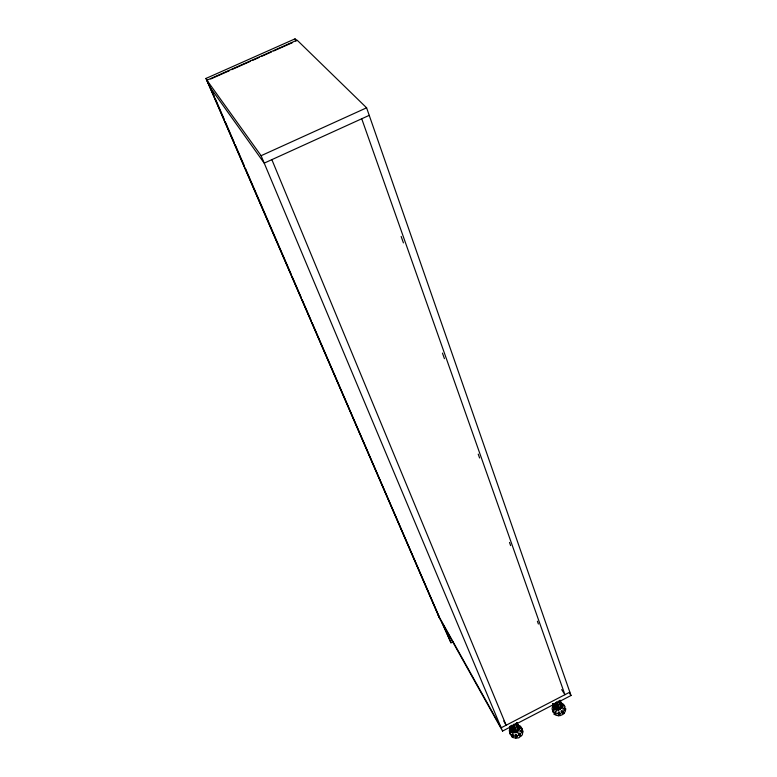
<?xml version="1.0" encoding="UTF-8"?>
<svg xmlns="http://www.w3.org/2000/svg" width="777" height="777" viewBox="0 0 777 777"><rect width="100%" height="100%" fill="white"/><g stroke="black" fill="none" stroke-linecap="round" stroke-linejoin="round"><path stroke-width="1.17" d="M513.471 735.596L512.208 737.043L511.373 735.023L512.635 733.575L513.49 734.09L512.218 735.537L513.053 737.567L516.025 738.15L516.035 736.46L517.152 736.324M521.755 731.4L519.832 731.342L520.027 730.37L521.959 730.429L522.581 733.43L522.29 734.906L520.988 735.994L518.91 732.818L518.055 733.546L520.134 736.722L518.842 737.82L517.152 738.014L516.326 734.294L515.209 734.43L516.025 738.15M559.566 700.757L561.907 707.274L559.887 700.446M557.031 701.952L559.78 709.547L558.187 710.071L555.856 703.321M553.37 703.933C554.729 711.625 559.052 712.596 554.215 703.321M565.802 708.75L565.549 710.188L564.811 708.119L562.869 708.07L562.703 709.022L564.646 709.071L565.384 711.14L563.869 713.655L562.567 712.548M516.365 723.202L518.958 729.622L516.773 722.843M513.733 724.446L516.773 731.924L515.18 732.449L512.606 725.796M509.974 726.524L512.169 731.856L513.558 732.429L510.975 725.776M523.067 730.992L522.775 732.458L521.959 730.429M514.053 731.235L514.102 732.721L517.501 732.187L517.997 730.215M517.754 727.243L518.434 725.592L517.385 725.397M553.661 705.467L552.039 708.119L552.903 711.761L556.419 713.781L560.945 713.218L564.335 710.343L565.005 706.507L562.645 703.525L560.508 703.146M553.447 706.079L552.913 706.963L554.623 707.575M510.975 727.651L509.275 730.351L510.013 734.071L513.442 736.159L517.938 735.615L521.396 732.701L522.183 728.787L519.939 725.728L517.841 725.329M510.198 729.166L510.761 728.272M559.78 709.547L561.907 707.274M516.773 731.924L518.958 729.622M553.729 713.985L555.04 714.743L554.283 712.684L555.516 711.266L556.39 711.761L555.167 713.189L555.914 715.248L558.935 715.802L558.886 714.141L560.013 714.005M562.286 712.315L563.131 711.596L561.82 710.479L560.975 711.198L562.286 712.315L563.024 714.374L560.062 715.666L559.265 711.946L558.139 712.082L558.935 715.802M519.308 734.692L520.172 733.964M518.881 735.576L519.735 734.848L520.988 735.994M552.544 704.185L554.137 708.517L552.797 703.981M561.47 704.758L560.13 700.242M509.683 726.398L511.208 730.836L509.45 726.573M512.169 731.856L510.198 726.359M517.103 722.6L518.832 726.874L517.647 726.029M520.843 727.049L519.153 728.088L519.716 728.855L521.406 727.806L522.222 729.836M561.917 705.846L563.587 704.817L564.18 705.555L562.499 706.594L561.684 704.593M569.842 692.152L501.165 727.806L437.995 614.792M502.544 731.079L571.008 695.502L366.598 107.809L297.105 40.132L206.915 80.235L439.393 618.016L502.544 731.079L261.101 155.701L206.915 80.235M441.385 621.581L450.99 642.802L453.137 641.715M261.101 155.701L366.598 107.809M369.221 115.355L264.219 163.121L209.761 86.82M312.208 322.941L439.559 617.715L205.992 78.428L295.027 38.85L296.882 40.666M210.752 78.972L229.526 70.62M231.731 69.639L250.505 61.286M252.719 60.305L259.343 57.362M261.548 56.381L271.484 51.962M273.698 50.971L292.473 42.628M552.641 710.567L554.564 710.032L554.322 709.032L552.398 709.556L553.399 712.616M509.605 731.808L511.528 731.283L511.732 732.313L509.809 732.837L512.208 737.043M558.187 713.742L559.314 713.607M515.2 736.12L516.317 735.984M552.525 703.972L553.991 707.225M556.594 709.819L558.226 709.838M518.939 728.195L518.832 726.874M513.607 732.187L515.229 732.206M554.283 712.684L555.167 713.189M516.19 730.895L517.501 732.187M554.36 708.352L555.351 709.352M511.441 730.671L512.393 731.691M205.992 78.428L214.17 96.018M569.706 693.472L571.008 695.502M561.684 689.617L564.928 694.706L361.732 118.764M503.758 721.007L506.138 725.223L271.853 159.644M443.385 625.174L450.99 642.802M215.132 98.242L224.262 119.376M225.223 121.6L234.353 142.735M235.314 144.959L244.444 166.093M245.406 168.318L291.064 273.99M292.026 276.223L301.155 297.358M302.117 299.582L311.247 320.716M509.955 727.379L510.839 729.516M510.936 726.019L513.558 732.429M512.121 724.97L515.18 732.449M515.064 723.445L518.104 730.934M513.568 724.271L516.608 731.749M517.055 722.843L519.211 728.195M516.52 724.271L518.686 729.613M295.027 38.85L295.882 41.123M555.429 702.476L558.187 710.071M554.186 703.554L556.555 710.061M556.856 701.777L559.605 709.372M558.342 700.961L561.081 708.566M560.168 700.446L562.121 705.885M559.673 701.845L561.625 707.274M563.131 711.596L563.869 713.655M401.155 236.461L403.428 242.9M442.463 353.127L444.434 358.673M478.234 454.127L479.603 457.993M509.498 542.424L510.625 545.6M537.393 621.192L538.393 624.009M553.71 707.225L554.137 708.517"/></g></svg>
